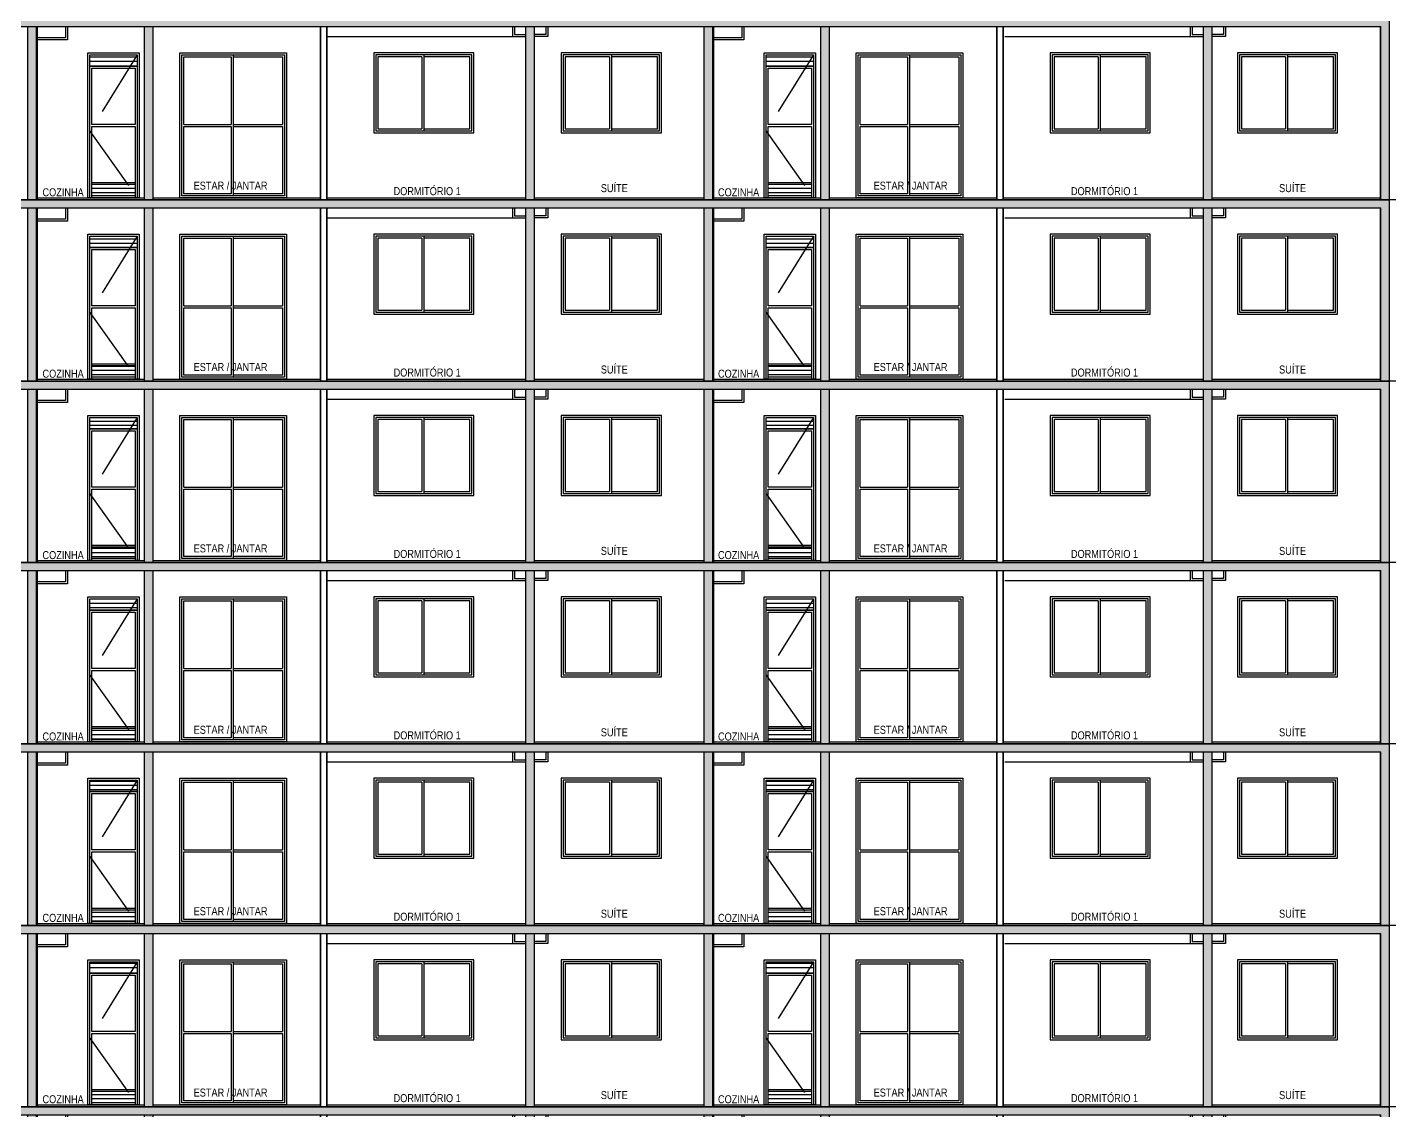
# Model space of a CAD drawing. Header units: metres. Extents: x -9086 to -7768, y 20 to 184.
# Drawn here: x -9042.47 to -9022.04, y 41.68 to 57.93 of the extents above; entities that cross this region are included whole.
import ezdxf
from ezdxf.enums import TextEntityAlignment as Align

# ---------------------------------------------------------------- set-up
doc = ezdxf.new("R2010")
doc.units = ezdxf.units.M
doc.linetypes.add('DASHEDX2', pattern=[1.5, 1, -0.5])
for name, color, linetype in [('ARQ-ALV ACAB', 4, 'Continuous'), ('ARQ-ALV OSSO', 5, 'Continuous'), ('ARQ-AUX1', 1, 'Continuous'), ('ARQ-CAX', 1, 'Continuous'), ('ARQ-DIM EMBASAM', 2, 'Continuous'), ('ARQ-EST', 2, 'Continuous'), ('ARQ-PRJ', 7, 'DASHEDX2'), ('ARQ-TXT', 2, 'Continuous'), ('ES-CORTE', 2, 'Continuous')]:
    doc.layers.add(name, color=color, linetype=linetype)
doc.styles.add('Adesa', font='ARIALN.TTF')

# ---------------------------------------------------------------- blocks, each defined once
blk = doc.blocks.new('V P 80x220')
at = {"layer": 'ARQ-CAX'}
h = blk.add_hatch(dxfattribs=at)
h.set_pattern_fill('LINE', scale=0.02)
h.set_pattern_definition([(0, (0.74004, 2.16916), (0, 0.0635), [])])
h.paths.add_polyline_path([(0.74, 2.145), (0.03, 2.145), (0.03, 2), (0.74, 2)])
h.paths.add_polyline_path([(0.71, 0.2), (0.06, 0.2), (0.06, 0.03), (0.71, 0.03)])
for points in [[(0.77, 0), (0.77, 2.175), (0, 2.175), (0, 0)], [(0.74, 2.145), (0.03, 2.145), (0.03, 1.975), (0.74, 1.975)]]:
    blk.add_lwpolyline(points, close=True, dxfattribs=at)
for points in [[(0.74, 0), (0.74, 1.975), (0.03, 1.975), (0.03, 0)], [(0.71, 1.1), (0.71, 1.945), (0.06, 1.945), (0.06, 1.1)], [(0.06, 1.1), (0.71, 1.1)], [(0.06, 1.07), (0.06, 0)], [(0.71, 1.07), (0.06, 1.07)], [(0.71, 0), (0.71, 1.07)], [(0.71, 0.23), (0.06, 0.23)], [(0.06, 0.2), (0.71, 0.2)], [(0.06, 0.03), (0.71, 0.03)], [(0, 0), (0.77, 0)]]:
    blk.add_lwpolyline(points, dxfattribs=at)
at = {"layer": 'ARQ-PRJ'}
blk.add_lwpolyline([(0.03, 2.145), (0.74, 1), (0.03, 0)], dxfattribs=at)
blk = doc.blocks.new('V P 160x220')
at = {"layer": 'ARQ-CAX'}
for p, q in [((0.06, 1.1), (0.77, 1.1)), ((0.06, 1.07), (0.77, 1.07)), ((0.8, 1.1), (1.54, 1.1)), ((0.8, 1.07), (1.54, 1.07))]:
    blk.add_line(p, q, dxfattribs=at)
for points in [[(0, 2.175), (1.6, 2.175), (1.6, 0), (0, 0)], [(0.03, 2.145), (1.57, 2.145), (1.57, 0.03), (0.03, 0.03)]]:
    blk.add_lwpolyline(points, close=True, dxfattribs=at)
for points in [[(0.06, 1.1), (0.06, 2.115), (0.77, 2.115)], [(0.77, 2.115), (0.77, 1.1)], [(0.8, 2.145), (0.8, 0.03)], [(0.8, 2.115), (1.54, 2.115), (1.54, 1.1)], [(0.77, 0.06), (0.06, 0.06), (0.06, 1.07)], [(0.77, 1.07), (0.77, 0.06)], [(1.54, 1.07), (1.54, 0.06), (0.8, 0.06)]]:
    blk.add_lwpolyline(points, dxfattribs=at)
blk = doc.blocks.new('V J 150x120')
for points in [[(1.5, 1.2), (0, 1.2), (0, 0), (1.5, 0)], [(1.47, 1.17), (0.03, 1.17), (0.03, 0.03), (1.47, 0.03)]]:
    blk.add_lwpolyline(points, close=True)
for points in [[(0.72, 1.14), (0.06, 1.14), (0.06, 0.06), (0.72, 0.06)], [(0.72, 1.14), (0.72, 0.06)], [(0.75, 1.17), (0.75, 0.03)], [(0.75, 0.06), (1.44, 0.06), (1.44, 1.14), (0.75, 1.14)]]:
    blk.add_lwpolyline(points)
blk = doc.blocks.new('CT AA TIPO')
at = {"layer": 'ARQ-EST'}
h = blk.add_hatch(color=8, dxfattribs=at)
h.dxf.hatch_style = 1
h.paths.add_polyline_path([(-0.18, 2.72), (-31.7, 2.72), (-31.7, 2.6), (-0.31, 2.6), (-0.31, 0), (-0.18, 0)])
h = blk.add_hatch(color=8, dxfattribs=at)
h.dxf.hatch_style = 1
h.paths.add_polyline_path([(-10.33, 2.6), (-10.4599, 2.6), (-10.4599, 0), (-10.33, 0)])
h.paths.add_polyline_path([(-8.58, 2.6), (-8.71, 2.6), (-8.71, 0), (-8.58, 0)])
h.paths.add_polyline_path([(-2.84, 2.6), (-2.97, 2.6), (-2.97, 0), (-2.84, 0)])
h.paths.add_polyline_path([(-31.57, 2.6), (-31.7, 2.6), (-31.7, 0), (-31.57, 0)])
h.paths.add_polyline_path([(-27.49, 2.6), (-27.6199, 2.6), (-27.6199, 0), (-27.49, 0)])
h.paths.add_polyline_path([(-22.2199, 2.6), (-22.35, 2.6), (-22.35, 0), (-22.2199, 0)])
h.paths.add_polyline_path([(-18.72, 2.6), (-18.85, 2.6), (-18.85, 0), (-18.72, 0)])
h.paths.add_polyline_path([(-20.47, 2.6), (-20.6, 2.6), (-20.6, 0), (-20.47, 0)])
h.paths.add_polyline_path([(-13, 2.6), (-13.13, 2.6), (-13.13, 0), (-13, 0)])
at = {"layer": 'ARQ-ALV ACAB'}
for p, q in [((-20.455, 0, 0), (-20.455, 2.6, 0)), ((-16.21, 0, 0), (-16.21, 2.6, 0)), ((-16.11, 0, 0), (-16.11, 2.6, 0)), ((-10.315, 0, 0), (-10.315, 2.6, 0)), ((-6.07, 0, 0), (-6.07, 2.6, 0)), ((-5.97, 0, 0), (-5.97, 2.6, 0)), ((-0.315, 0, 0), (-0.315, 2.6, 0)), ((-20.455, 0.03, 0), (-18.855, 0.03, 0)), ((-18.7199, 0.03, 0), (-16.21, 0.03, 0)), ((-16.11, 0.03, 0), (-13.13, 0.03, 0)), ((-13, 0.03, 0), (-10.46, 0.03, 0)), ((-10.315, 0.03, 0), (-8.71, 0.03, 0)), ((-8.58, 0.03, 0), (-6.07, 0.03, 0)), ((-5.97, 0.03, 0), (-2.97, 0.03, 0)), ((-2.84, 0.03, 0), (-0.315, 0.03, 0))]:
    blk.add_line(p, q, dxfattribs=at)
at = {"layer": 'ARQ-ALV OSSO'}
for p, q in [((-16.205, 0, 0), (-16.205, 2.6, 0)), ((-16.115, 0, 0), (-16.115, 2.6, 0)), ((-6.065, 0, 0), (-6.065, 2.6, 0)), ((-5.975, 0, 0), (-5.975, 2.6, 0))]:
    blk.add_line(p, q, dxfattribs=at)
at = {"layer": 'ARQ-AUX1'}
for p, q in [((-16.11, 2.45, 0), (-13.13, 2.45, 0)), ((-5.95, 2.45, 0), (-2.97, 2.45, 0))]:
    blk.add_line(p, q, dxfattribs=at)
at = {"layer": 'ARQ-AUX1', "elevation": 0}
for points in [[(-20.005, 2.6), (-20.005, 2.4), (-20.455, 2.4)], [(-20.035, 2.6), (-20.035, 2.43), (-20.455, 2.43)], [(-13.33, 2.6), (-13.33, 2.45), (-13.13, 2.45)], [(-13.3, 2.6), (-13.3, 2.48), (-13.13, 2.48)], [(-12.8, 2.6), (-12.8, 2.45), (-13, 2.45)], [(-12.83, 2.6), (-12.83, 2.48), (-13, 2.48)], [(-9.865, 2.6), (-9.865, 2.4), (-10.315, 2.4)], [(-9.895, 2.6), (-9.895, 2.43), (-10.315, 2.43)], [(-3.17, 2.6), (-3.17, 2.45), (-2.97, 2.45)], [(-3.14, 2.6), (-3.14, 2.48), (-2.97, 2.48)], [(-2.6401, 2.6), (-2.6401, 2.45), (-2.8401, 2.45)], [(-2.6701, 2.6), (-2.6701, 2.48), (-2.8401, 2.48)]]:
    blk.add_lwpolyline(points, dxfattribs=at)
at = {"layer": 'ES-CORTE'}
for p, q in [((-31.7, 2.72, 0), (-0.18, 2.72, 0)), ((-0.18, 0, 0), (-0.18, 2.72, 0)), ((-31.7, 2.6, 0), (-0.31, 2.6, 0)), ((-20.6, 0, 0), (-20.6, 2.6, 0)), ((-20.47, 0, 0), (-20.47, 2.6, 0)), ((-18.85, 0), (-18.85, 2.6)), ((-18.72, 0, 0), (-18.72, 2.6, 0)), ((-13.13, 0, 0), (-13.13, 2.6, 0)), ((-13, 0, 0), (-13, 2.6, 0)), ((-10.4599, 0, 0), (-10.4599, 2.6, 0)), ((-10.33, 0, 0), (-10.33, 2.6, 0)), ((-8.71, 0, 0), (-8.71, 2.6, 0)), ((-8.58, 0, 0), (-8.58, 2.6, 0)), ((-2.97, 0, 0), (-2.97, 2.6, 0)), ((-2.84, 0), (-2.84, 2.6)), ((-0.31, 0, 0), (-0.31, 2.6, 0)), ((1.8532, 0, 0), (-31.7, 0, 0))]:
    blk.add_line(p, q, dxfattribs=at)
at = {"layer": 'ARQ-CAX', "xscale": -1}
for p in [(-18.93, 0.0301), (-8.79, 0.0301)]:
    blk.add_blockref('V P 80x220', p, dxfattribs=at)
at = {"layer": 'ARQ-CAX'}
for name, p in [('V P 160x220', (-18.32, 0.03)), ('V J 150x120', (-15.41, 1.005, 0)), ('V J 150x120', (-12.6, 1.005, 0)), ('V P 160x220', (-8.18, 0.03)), ('V J 150x120', (-5.27, 1.005, 0)), ('V J 150x120', (-2.46, 1.005, 0))]:
    blk.add_blockref(name, p, dxfattribs=at)
at = {"layer": 'ARQ-TXT', "style": 'Adesa'}
for s, p in [('ESTAR / JANTAR', (-17.5608, 0.2147)), ('DORMITÓRIO 1', (-14.6119, 0.1441)), ('SUÍTE', (-11.8054, 0.1896)), ('ESTAR / JANTAR', (-7.3619, 0.2147)), ('DORMITÓRIO 1', (-4.4533, 0.1441)), ('SUÍTE', (-1.6328, 0.1896)), ('COZINHA', (-20.0726, 0.1123)), ('COZINHA', (-9.9409, 0.1123))]:
    blk.add_text(s, height=0.12, dxfattribs=at).set_placement(p, align=Align.MIDDLE)
blk = doc.blocks.new('CTE ELEV')
at = {"layer": 'ARQ-AUX1'}
for p in [(-9021.8644, 55.34, 0), (-9021.8644, 52.62, 0), (-9021.8644, 49.9, 0), (-9021.8644, 47.18, 0), (-9021.8644, 44.46, 0), (-9021.8644, 41.74, 0), (-9021.8644, 39.02, 0)]:
    blk.add_blockref('CT AA TIPO', p, dxfattribs=at)

msp = doc.modelspace()

# ---------------------------------------------------------------- block references
at = {"layer": 'ARQ-DIM EMBASAM'}
msp.add_blockref('CTE ELEV', (0, 0), dxfattribs=at)

doc.saveas('drawing.dxf')
